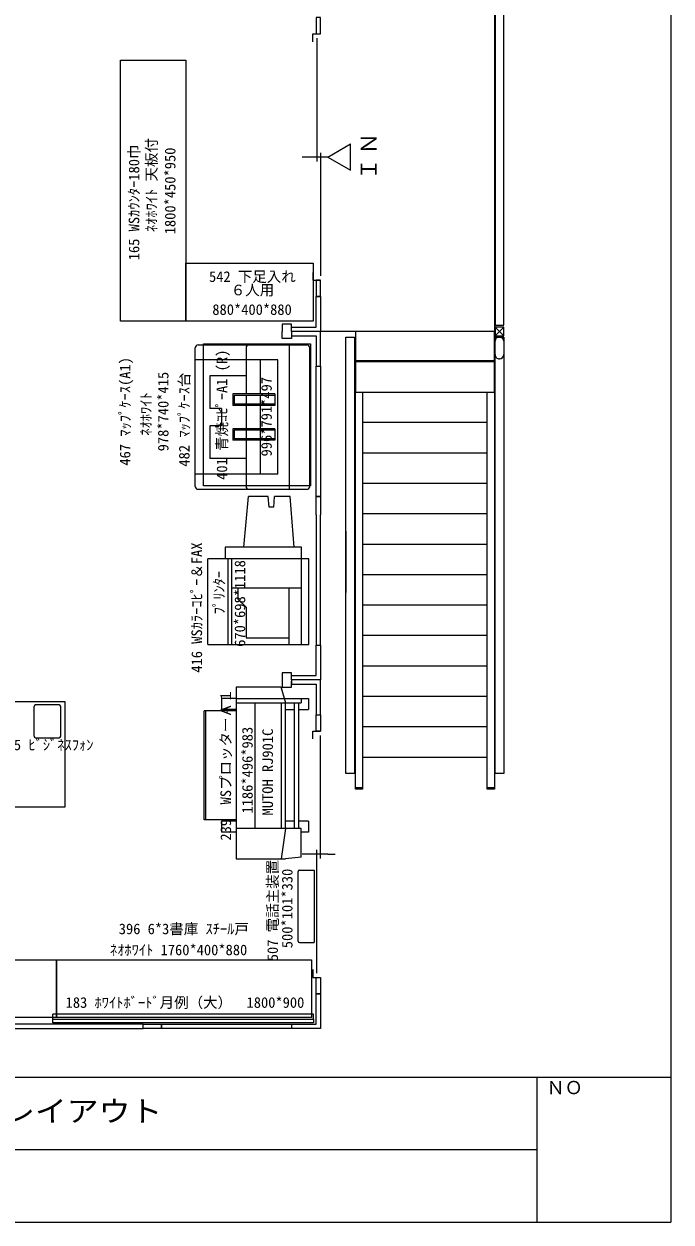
# Model space of a CAD drawing. Units: millimetres, scale not verified. Extents: x -9986 to 9679, y -7005 to 6977.
# Drawn here: x 5210 to 9679, y -7005 to 1264 of the extents above; entities that cross this region are included whole.
import ezdxf
from ezdxf.enums import TextEntityAlignment as Align

# ---------------------------------------------------------------- set-up
doc = ezdxf.new("R2010")
doc.units = ezdxf.units.MM
doc.header["$LTSCALE"] = 50
for name, color, linetype, lineweight in [('0-0', 7, 'Continuous', 25), ('0-1', 7, 'Continuous', 25), ('0-3', 7, 'Continuous', 25)]:
    doc.layers.add(name, color=color, linetype=linetype, lineweight=lineweight)
doc.layers.add('0-A', color=7, linetype='Continuous')
doc.styles.add('ＭＳ ゴシック', font='')
doc.styles.get('ＭＳ ゴシック').set_extended_font_data('MS Gothic')

msp = doc.modelspace()

# ---------------------------------------------------------------- linework, layer by layer
at = {"layer": '0-0'}
for p, q in [((-9986.25, -6005.08), (9678.53, -6005.07)), ((8750.91, -6005.61), (8750.91, -7005.08)), ((-5901.46, -6505.08), (8750.91, -6505.07)), ((-9986.25, -7005.08), (9675.91, -7005.08))]:
    msp.add_line(p, q, dxfattribs=at)
msp.add_lwpolyline([(-9986.25, 6977.36), (9675.91, 6977.36), (9675.91, -7005.08)], dxfattribs=at)
at = {"layer": '0-1'}
for p, q in [((7231.54, 1165.12), (7231.54, 315.12)), ((7258.54, 375.12), (7258.54, -474.88)), ((7258.54, -617.38), (7228.54, -617.38)), ((7258.54, -617.38), (7228.54, -617.38)), ((7058.54, -807.88), (6993.54, -807.88)), ((6993.54, -807.88), (6993.54, -857.88)), ((7058.54, -849.19), (7058.54, -807.88)), ((6993.54, -907.88), (6993.54, -857.88)), ((7058.54, -907.88), (6993.54, -907.88)), ((7058.54, -857.88), (7058.54, -827.88)), ((7258.54, -857.88), (7058.54, -857.88)), ((7058.54, -857.88), (7058.54, -887.88)), ((7258.54, -857.88), (7058.54, -857.88)), ((7058.54, -868.83), (7058.54, -907.88)), ((7058.54, -3213.88), (6993.54, -3213.88)), ((6993.54, -3213.88), (6993.54, -3263.88)), ((7058.54, -3255.19), (7058.54, -3213.88)), ((6993.54, -3263.88), (6993.54, -3313.88)), ((7058.54, -3263.88), (7058.54, -3233.88)), ((7258.54, -3263.88), (7058.54, -3263.88)), ((7058.54, -3263.88), (7058.54, -3293.88)), ((7258.54, -3263.88), (7058.54, -3263.88)), ((7058.54, -3313.88), (7058.54, -3273.07)), ((6993.54, -3313.88), (7058.54, -3313.88)), ((7258.54, -4496.88), (7258.54, -3646.88)), ((7231.54, -5286.88), (7231.54, -4436.88)), ((7308.54, -4466.88), (7358.54, -4466.88)), ((7258.54, -5429.38), (7258.54, -5669.88)), ((7058.54, -5639.88), (7058.54, -5669.88)), ((7258.54, -5669.88), (7058.54, -5669.88))]:
    msp.add_line(p, q, dxfattribs=at)
at = {"layer": '0-1', "color": 4, "lineweight": 18}
for p, q in [((7433.54, -897.88), (7493.54, -897.88)), ((7433.54, -3909.78), (7433.54, -897.88)), ((7493.54, -897.88), (7493.54, -3909.78)), ((8458.54, -857.88), (7498.54, -857.88)), ((7498.54, -857.88), (7498.54, -1057.88)), ((8458.54, -1057.88), (8458.54, -857.88)), ((8463.54, -887.88), (8523.54, -827.88)), ((8463.54, -827.88), (8523.54, -887.88)), ((8463.54, -897.88), (8523.54, -897.88)), ((8463.54, -3909.78), (8463.54, -897.88)), ((8492.24, -896.58), (8494.54, -896.58)), ((8523.54, -897.88), (8523.54, -3909.78)), ((8463.54, -1017.58), (8463.24, -925.68)), ((8523.44, -925.58), (8523.64, -1017.88)), ((7498.54, -1057.88), (8458.54, -1057.88)), ((8458.54, -1067.88), (7498.54, -1067.88)), ((7498.54, -1067.88), (7498.54, -1277.88)), ((8494.44, -1046.88), (8492.54, -1046.58)), ((7498.54, -1277.88), (8458.54, -1277.88)), ((7498.54, -1277.88), (7548.54, -1277.88)), ((7498.54, -4007.88), (7498.54, -1277.88)), ((7548.54, -1277.88), (7548.54, -4007.88)), ((8408.54, -4007.88), (8408.54, -1277.88)), ((8458.54, -1277.88), (8458.54, -4007.88)), ((8408.54, -1487.88), (7548.54, -1487.88)), ((8408.54, -1697.88), (7548.54, -1697.88)), ((8408.54, -1907.88), (7548.54, -1907.88)), ((8408.54, -2117.88), (7548.54, -2117.88)), ((7433.54, -2237.18), (7433.54, -2660.3)), ((7498.54, -4017.88), (7498.54, -2274.68)), ((8408.54, -2327.88), (7548.54, -2327.88)), ((8408.54, -2537.88), (7548.54, -2537.88)), ((8408.54, -2747.88), (7548.54, -2747.88)), ((8458.54, -2828.98), (8458.54, -4017.88)), ((8408.54, -2957.88), (7548.54, -2957.88)), ((8408.54, -3167.88), (7548.54, -3167.88)), ((8408.54, -3377.88), (7548.54, -3377.88)), ((8408.54, -3587.88), (7548.54, -3587.88)), ((8408.54, -3797.88), (7548.54, -3797.88)), ((7493.54, -3909.78), (7433.54, -3909.78)), ((8523.54, -3909.78), (8463.54, -3909.78)), ((7498.54, -4017.88), (7498.54, -4007.88)), ((7548.54, -4017.88), (7498.54, -4017.88)), ((7548.54, -4007.88), (7548.54, -4017.88)), ((8408.54, -4017.88), (8408.54, -4007.88)), ((8458.54, -4017.88), (8408.54, -4017.88)), ((8458.54, -4007.88), (8458.54, -4017.88))]:
    msp.add_line(p, q, dxfattribs=at)
for points in [[(8458.54, 6360.12), (8458.54, -857.88), (7258.54, -857.88)], [(8463.54, 6318.12), (8463.54, -815.88), (8523.54, -815.88), (8523.54, 6318.12)], [(8408.54, -1277.88), (8458.54, -1277.88), (8458.54, -1067.88)], [(7498.54, -4007.88), (7548.54, -4007.88), (7498.54, -4007.88)], [(8408.54, -4007.88), (8458.54, -4007.88), (8408.54, -4007.88)]]:
    msp.add_lwpolyline(points, dxfattribs=at)
at = {"layer": '0-1'}
for points in [[(7228.54, 1307.62), (7228.54, 1195.12), (7258.54, 1195.12), (7258.54, 1307.62)], [(7228.54, -504.88), (7228.54, -617.38), (7258.54, -617.38), (7258.54, -504.88)], [(7228.54, -1998.38), (7228.54, -1098.38), (7258.54, -1098.38), (7258.54, -1998.38)], [(7228.54, -3616.88), (7228.54, -3504.38), (7258.54, -3504.38), (7258.54, -3616.88)], [(7228.54, -5429.38), (7228.54, -5316.88), (7258.54, -5316.88), (7258.54, -5429.38)], [(6033.54, -5639.88), (5133.54, -5639.88), (5133.54, -5669.88), (6033.54, -5669.88)], [(6033.54, -5669.88), (6033.54, -5639.88), (6158.54, -5639.88), (6158.54, -5669.88)], [(6158.54, -5639.88), (7058.54, -5639.88), (7058.54, -5669.88), (6158.54, -5669.88)]]:
    msp.add_lwpolyline(points, close=True, dxfattribs=at)
for points in [[(7204.54, 1141.12), (7204.54, 1195.12), (7258.54, 1195.12)], [(7308.54, 345.12), (7181.54, 345.12), (7131.54, 345.12)], [(7204.54, -450.88), (7204.54, -504.88), (7258.54, -504.88)], [(7258.54, -617.38), (7258.54, -857.88), (7058.54, -857.88)], [(7058.54, -827.88), (7228.54, -827.88), (7228.54, -617.38)], [(7258.54, -1098.38), (7258.54, -857.88), (7058.54, -857.88)], [(7058.54, -887.88), (7228.54, -887.88), (7228.54, -1098.38), (7258.54, -1098.38)], [(7228.54, -2123.38), (7228.54, -1998.38), (7258.54, -1998.38), (7258.54, -2123.38)], [(7228.54, -2123.38), (7228.54, -3023.38), (7258.54, -3023.38), (7258.54, -2123.38)], [(7258.54, -3023.38), (7258.54, -3263.88), (7058.54, -3263.88)], [(7058.54, -3233.88), (7228.54, -3233.88), (7228.54, -3023.38), (7258.54, -3023.38)], [(7258.54, -3504.38), (7258.54, -3263.88), (7058.54, -3263.88)], [(7058.54, -3293.88), (7228.54, -3293.88), (7228.54, -3504.38), (7258.54, -3504.38)], [(7204.54, -3670.88), (7204.54, -3616.88), (7258.54, -3616.88)], [(7308.54, -4466.88), (7181.54, -4466.88), (7131.54, -4466.88)], [(7204.54, -5262.88), (7204.54, -5316.88), (7258.54, -5316.88)], [(7258.54, -5429.38), (7258.54, -5669.88), (7058.54, -5669.88)], [(7058.54, -5639.88), (7228.54, -5639.88), (7228.54, -5429.38), (7258.54, -5429.38)], [(7058.54, -5639.88), (7228.54, -5639.88), (7228.54, -5429.38), (7258.54, -5429.38)]]:
    msp.add_lwpolyline(points, dxfattribs=at)
at = {"layer": '0-1', "color": 4, "lineweight": 18}
msp.add_lwpolyline([(8463.54, -827.88), (8463.54, -887.88), (8523.54, -887.88), (8523.54, -827.88)], close=True, dxfattribs=at)
for centre, start, end in [((8492.44, -925.78), 90.28554, 179.78389), ((8494.44, -925.68), 0.06099, 89.67499), ((8492.34, -1017.78), 179.63719, 270.37), ((8494.44, -1017.58), 270.12299, 359.51299)]:
    msp.add_arc(centre, 29, start, end, dxfattribs=at)
at = {"layer": '0-3'}
for p, q in [((7308.54, 345.12), (7465.38, 435.67)), ((7465.38, 254.57), (7465.38, 435.67)), ((7308.54, 345.12), (7465.38, 254.57)), ((6392.51, -1927.41), (6392.51, -971.41)), ((6412.51, -951.41), (7163.51, -951.41)), ((6743.51, -971.41), (6743.51, -1289.41)), ((7183.51, -1927.41), (7183.51, -971.41)), ((6743.51, -1299.41), (6743.51, -1359.41)), ((6743.51, -1369.41), (6743.51, -1529.41)), ((6743.51, -1539.41), (6743.51, -1599.41)), ((6743.51, -1609.41), (6743.51, -1927.41)), ((6412.51, -1947.41), (7163.51, -1947.41)), ((6598.88, -2347.89), (6598.88, -2427.89)), ((6478.88, -3017.89), (6478.88, -2427.89)), ((7176.88, -2427.89), (6478.88, -2427.89)), ((7176.88, -3017.89), (7176.88, -2427.89)), ((6478.88, -3017.89), (7176.88, -3017.89)), ((6984.93, -3312.62), (6674.93, -3312.62)), ((6674.93, -3312.62), (6674.93, -4498.62)), ((6674.93, -3392.62), (7124.93, -3392.62)), ((6674.93, -3422.62), (7124.93, -3422.62)), ((7014.93, -4288.62), (7014.93, -3422.62)), ((7124.93, -3392.62), (7124.93, -3422.62)), ((7124.93, -4288.62), (6674.93, -4288.62)), ((7014.93, -4288.62), (6984.93, -4498.62)), ((7124.93, -4485.9), (7124.93, -4288.62)), ((6674.93, -4498.62), (7014.93, -4498.62)), ((7124.93, -4485.9), (7014.93, -4498.62)), ((7103.05, -5065.96), (7103.05, -4585.96)), ((7113.05, -4575.96), (7213.05, -4575.96)), ((7213.05, -4575.96), (7213.05, -5075.96)), ((7113.05, -5075.96), (7213.05, -5075.96))]:
    msp.add_line(p, q, dxfattribs=at)
at = {"layer": '0-3', "color": 4, "lineweight": 18}
for p, q in [((7043.51, -1947.41), (7043.51, -951.41)), ((6963.51, -1054.41), (6392.51, -1054.41)), ((6841.13, -1054.41), (6841.13, -1289.41)), ((6963.51, -1844.41), (6963.51, -1054.41)), ((6743.51, -1164.41), (6493.51, -1164.41)), ((6493.51, -1164.41), (6493.51, -1389.41)), ((6651.85, -1289.41), (6651.85, -1369.41)), ((6942.08, -1289.41), (6651.85, -1289.41)), ((6661.85, -1299.41), (6661.85, -1359.41)), ((6942.08, -1299.41), (6661.85, -1299.41)), ((6841.13, -1299.41), (6841.13, -1359.41)), ((6573.51, -1389.41), (6493.51, -1389.41)), ((6942.08, -1359.41), (6661.85, -1359.41)), ((6841.13, -1369.41), (6841.13, -1529.41)), ((6493.51, -1509.41), (6493.51, -1734.41)), ((6651.85, -1529.41), (6651.85, -1609.41)), ((6942.08, -1529.41), (6651.85, -1529.41)), ((6841.13, -1539.41), (6841.13, -1599.41)), ((6942.08, -1599.41), (6661.85, -1599.41)), ((6841.13, -1609.41), (6841.13, -1844.41)), ((6743.51, -1734.41), (6493.51, -1734.41)), ((6963.51, -1844.41), (6392.51, -1844.41)), ((6727.17, -2347.89), (6760.51, -1997.89)), ((6896.92, -1997.89), (6760.51, -1997.89)), ((6902.43, -2072.17), (6896.92, -1997.89)), ((6934.93, -2072.17), (6940.23, -1997.89)), ((7047.48, -1997.89), (6940.23, -1997.89)), ((7076.38, -2347.89), (7047.48, -1997.89)), ((6934.93, -2072.17), (6902.43, -2072.17)), ((6618.88, -2427.89), (6618.88, -3017.89)), ((6643.13, -2427.89), (6643.13, -3017.89)), ((7126.88, -2630.75), (6643.13, -2630.75)), ((7041.59, -3017.89), (7041.59, -2630.75)), ((5279.37, -3652.23), (5279.37, -3446.23)), ((5453.37, -3436.23), (5289.37, -3436.23)), ((5463.37, -3652.23), (5463.37, -3446.23)), ((6674.93, -3392.62), (6574.93, -3392.62)), ((6574.93, -3392.62), (6574.93, -3467.62)), ((6674.93, -3467.62), (6574.93, -3467.62)), ((6804.93, -3422.62), (6804.93, -4288.62)), ((6986.02, -3422.62), (6985.14, -4288.62)), ((7014.93, -3467.62), (7074.93, -3467.62)), ((7074.93, -3422.62), (7074.93, -4288.62)), ((7104.93, -3422.62), (7104.93, -4288.62)), ((7104.93, -3467.62), (7174.93, -3467.62)), ((6674.93, -3477.62), (6454.93, -3477.62)), ((6454.93, -4228.62), (6454.93, -3477.62)), ((6464.93, -4228.62), (6464.93, -3477.62)), ((5289.37, -3662.23), (5453.37, -3662.23)), ((6674.93, -4228.62), (6454.93, -4228.62)), ((6574.93, -4238.62), (6574.93, -4313.62)), ((6674.93, -4238.62), (6574.93, -4238.62)), ((7074.93, -4238.62), (7014.93, -4238.62)), ((7174.93, -4238.62), (7104.93, -4238.62)), ((7174.93, -4238.62), (7174.93, -4313.62)), ((6674.93, -4313.62), (6574.93, -4313.62)), ((7174.93, -4313.62), (7124.93, -4313.62)), ((7209.11, -5570.77), (5409.11, -5570.77)), ((5409.11, -5605.77), (5409.11, -5570.77)), ((7209.11, -5605.77), (7209.11, -5570.77))]:
    msp.add_line(p, q, dxfattribs=at)
at = {"layer": '0-3'}
for points in [[(6327.44, -786.54), (5877.44, -786.54), (5877.44, 1013.46), (6327.44, 1013.46)], [(6327.44, -786.54), (6327.44, -386.54), (7207.44, -386.54), (7207.44, -786.54)], [(6449.78, -944.74), (7189.78, -944.74), (7189.78, -1922.74), (6449.78, -1922.74)], [(5491.63, -3411.76), (5491.63, -4141.76), (4031.63, -4141.76), (4031.63, -3411.76)], [(3674.8, -5594.31), (3674.8, -5194.31), (5434.8, -5194.31), (5434.8, -5594.31)], [(5434.8, -5594.31), (5434.8, -5194.31), (7194.8, -5194.31), (7194.8, -5594.31)], [(7209.11, -5605.77), (7209.11, -5630.77), (5409.11, -5630.77), (5409.11, -5605.77)]]:
    msp.add_lwpolyline(points, close=True, dxfattribs=at)
at = {"layer": '0-3', "color": 4, "lineweight": 18}
for points in [[(6942.08, -1289.41), (6942.08, -1369.41), (6651.85, -1369.41)], [(6573.51, -1389.41), (6573.51, -1509.41), (6493.51, -1509.41)], [(6942.08, -1529.41), (6942.08, -1609.41), (6651.85, -1609.41)], [(6942.08, -1539.41), (6661.85, -1539.41), (6661.85, -1599.41)], [(6687.82, -2630.75), (6687.82, -2705.23), (6743.68, -2761.09), (6743.68, -2973.35), (7041.59, -2973.35)], [(7124.93, -3392.62), (7174.93, -3392.62), (7174.93, -3467.62)]]:
    msp.add_lwpolyline(points, dxfattribs=at)
at = {"layer": '0-3'}
for points in [[(7126.88, -3017.89), (7126.88, -2347.89), (6598.88, -2347.89)], [(6984.93, -3312.62), (6986.13, -3317.02), (7014.93, -3422.62)]]:
    msp.add_lwpolyline(points, dxfattribs=at)
for centre, radius, start, end in [((6412.51, -971.41), 20, 90, 180), ((6763.51, -971.41), 20, 90, 180), ((7163.51, -971.41), 20, 0, 90), ((6412.51, -1927.41), 20, 180, 270), ((6763.51, -1927.41), 20, 180, 270), ((7163.51, -1927.41), 20, 270, 0), ((7113.05, -4585.96), 10, 90, 180), ((7113.05, -5065.96), 10, 180, 270)]:
    msp.add_arc(centre, radius, start, end, dxfattribs=at)
at = {"layer": '0-3', "color": 4, "lineweight": 18}
for centre, start, end in [((5289.37, -3446.23), 90, 180), ((5453.37, -3446.23), 0, 90), ((5289.37, -3652.23), 180, 270), ((5453.37, -3652.23), 270, 0)]:
    msp.add_arc(centre, 10, start, end, dxfattribs=at)

# ---------------------------------------------------------------- texts
at = {"layer": '0-0', "color": 4, "style": 'ＭＳ ゴシック'}
msp.add_text('ＮＯ', height=91.64, dxfattribs=at).set_placement((8818.91, -6150.12), align=Align.BOTTOM_LEFT)
at = {"layer": '0-3', "color": 4, "style": 'ＭＳ ゴシック'}
for s, p in [('165 WSｶｳﾝﾀｰ180巾', (6028.51, -367.14)), ('ﾈｵﾎﾜｲﾄ 天板付', (6148.66, -173.05)), ('1800*450*950', (6278.05, -187.7)), ('467 ﾏｯﾌﾟｹｰｽ(A1)', (5966.83, -1784.41)), ('401 青焼ｺﾋﾟｰA1 (R)', (6635.32, -1882.6)), ('978*740*415', (6229.9, -1685.76)), ('482 ﾏｯﾌﾟｹｰｽ台', (6375.07, -1791.35)), ('996*791*497', (6943.22, -1721.07)), ('ﾈｵﾎﾜｲﾄ', (6110.32, -1578.14)), ('416 WSｶﾗｰｺﾋﾟｰ＆FAX', (6461.78, -3213.71)), ('670*698*1118', (6759.69, -3034.97)), ('ﾌﾟﾘﾝﾀｰ', (6616.18, -2810.5)), ('239\u3000WSプロッターＡ１', (6661.99, -4372.3)), ('1186*496*983', (6811.3, -4185.66)), ('MUTOH RJ901C', (6951.28, -4198.73)), ('507 電話主装置', (6985.77, -5204.82)), ('500*101*330', (7086.25, -5115.04))]:
    msp.add_text(s, height=73.31, rotation=90, dxfattribs=at).set_placement(p, align=Align.BOTTOM_LEFT)
for s, p in [('542 下足入れ', (6487.65, -538.45)), ('６人用', (6637.98, -630.96)), ('880*400*880', (6510.78, -765.87)), ('505 ﾋﾞｼﾞﾈｽﾌｫﾝ', (5040.55, -3770.37)), ('396 6*3書庫 ｽﾁｰﾙ戸', (5864.56, -5040.29)), ('ﾈｵﾎﾜｲﾄ 1760*400*880', (5803.53, -5185.47)), ('183 ﾎﾜｲﾄﾎﾞｰﾄﾞ月例（大）\u30001800*900', (5497.56, -5548.58))]:
    msp.add_text(s, height=73.31, dxfattribs=at).set_placement(p, align=Align.BOTTOM_LEFT)
at = {"layer": '0-3', "insert": (7645.69, 187.5), "char_height": 110, "attachment_point": 7, "rotation": 90, "style": 'ＭＳ ゴシック'}
msp.add_mtext('\\T1.17;ＩＮ', dxfattribs=at)
at = {"layer": '0-A', "style": 'ＭＳ ゴシック', "width": 1.1}
msp.add_text('備品レイアウト', height=146.6, dxfattribs=at).set_placement((4625.76, -6356.59), align=Align.BOTTOM_LEFT)

doc.saveas('drawing.dxf')
